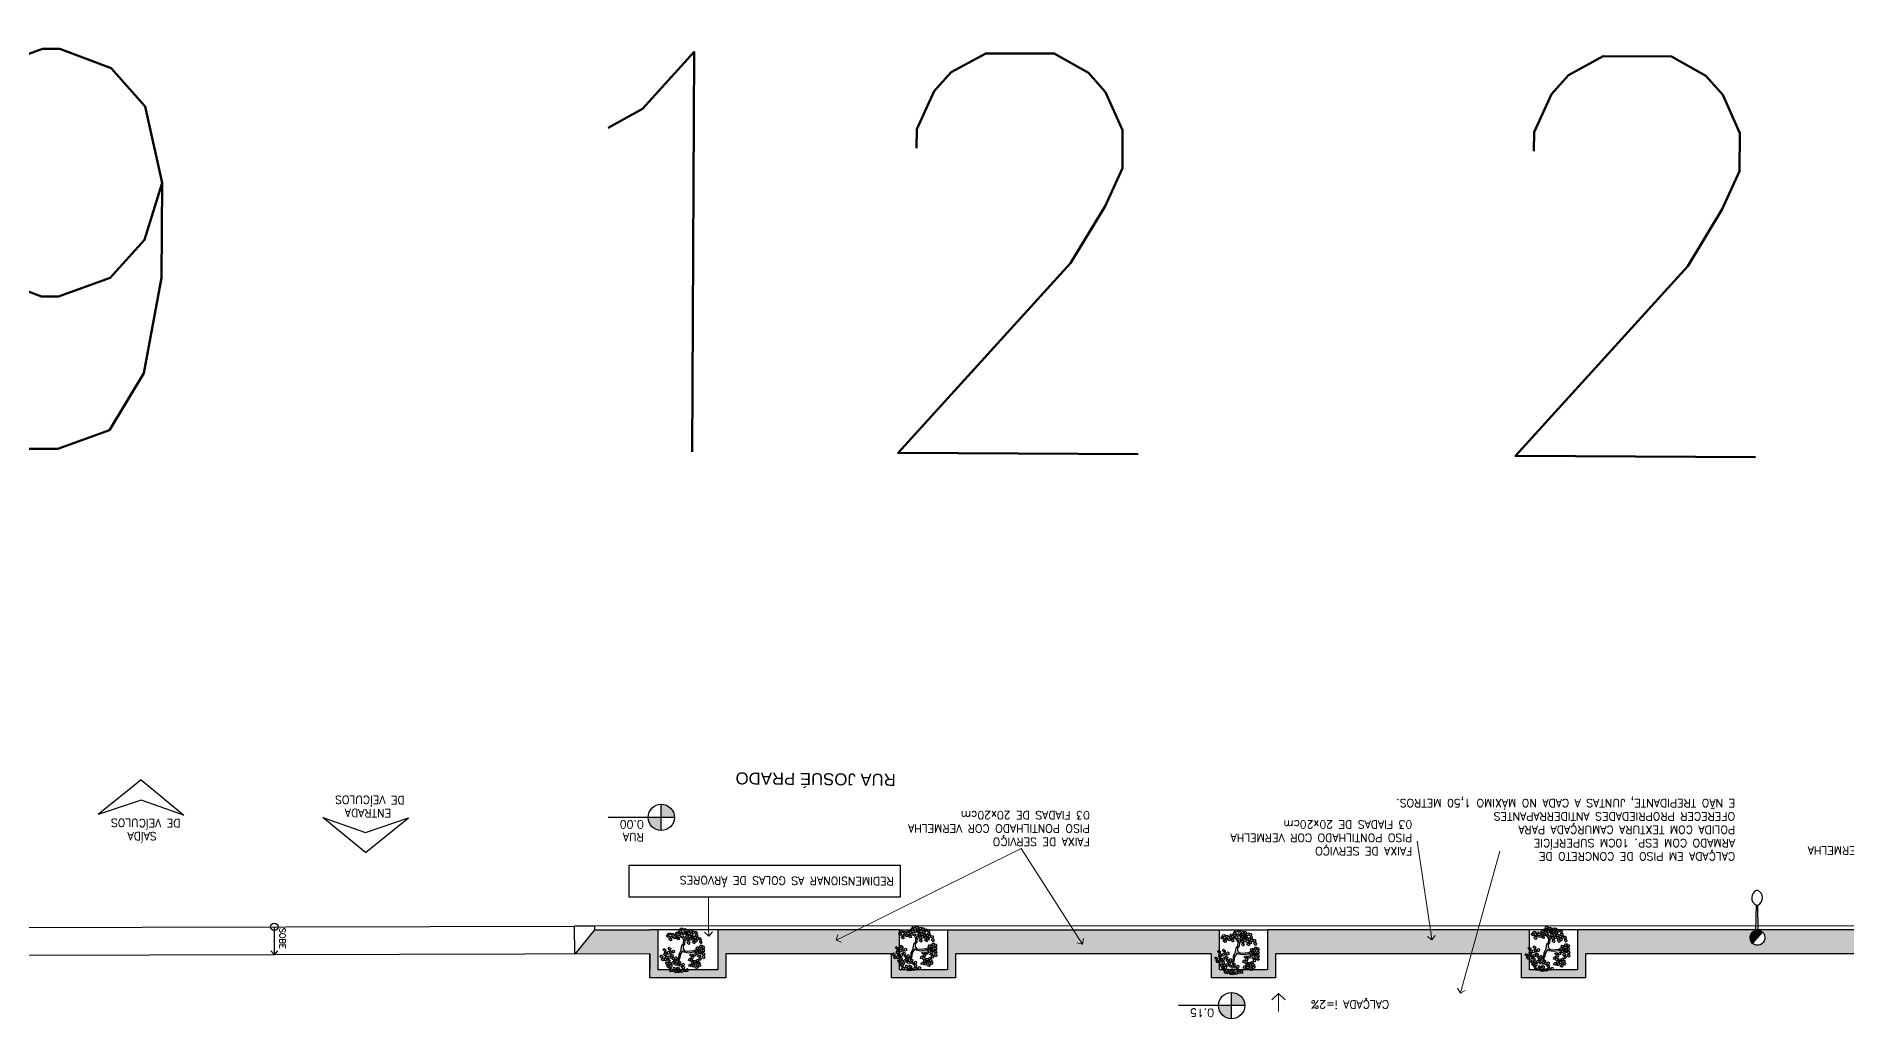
# Model space of a CAD drawing. Extents: x -1057 to 3416, y -340 to 4111.
# Drawn here: x 374.35 to 419.61, y -256.7 to -232.14 of the extents above; entities that cross this region are included whole.
import ezdxf

# ---------------------------------------------------------------- set-up
doc = ezdxf.new("R2010")
doc.units = 0
doc.header["$LTSCALE"] = 50
for name, pattern in [('CONTINU', [0]), ('DGN Style 1', [0.003115, 5.18318e-06, -0.00311]), ('HIDDEN', [9.525, 6.35, -3.175])]:
    doc.linetypes.add(name, pattern=pattern)
doc.layers.add('0.1', color=8, linetype='Continuous', lineweight=13)
doc.layers.add('Margem A3', color=8, linetype='DGN Style 1', lineweight=0)
for name, color, linetype in [('HAC', 1, 'Continuous'), ('luminaria', 10, 'Continuous'), ('medir projeto', 6, 'Continuous'), ('OK', 96, 'Continuous'), ('Poste de cimento', 7, 'Continuous')]:
    doc.layers.add(name, color=color, linetype=linetype)
doc.styles.add('60x100', font='romans.shx', dxfattribs={"height": 0.2})
doc.styles.add('80X50', font='romans.shx')
doc.styles.add('ROBERTO', font='swissek.ttf')
doc.styles.get("Standard").update_dxf_attribs({"font": 'romans.shx'})
pattern_1 = [(90.064457, (-47.94884, -453.22149), (-0.0549925784, -6.1866e-05), [0.03175, -0.0635]), (210.064457, (-47.94884, -453.22149), (0.027549867, -0.047594037), [0.03175, -0.0635]), (150.064457, (-47.948873, -453.18974), (-0.0274427115, -0.047655903), [0.03175, -0.0635])]

# ---------------------------------------------------------------- blocks, each defined once
blk = doc.blocks.new('poste concreto')
at = {"layer": 'Poste de cimento'}
h = blk.add_hatch(color=256, dxfattribs=at)
h.dxf.hatch_style = 1
h.paths.add_polyline_path([(364866.842, 7758015.357), (364866.767, 7758015.418), (364866.676, 7758015.455), (364866.578, 7758015.47), (364866.48, 7758015.455), (364866.39, 7758015.418), (364866.314, 7758015.357), (364866.254, 7758015.282), (364866.216, 7758015.191), (364866.201, 7758015.093), (364866.956, 7758015.093), (364866.94, 7758015.191), (364866.903, 7758015.282)])
for p, q in [((364866.815, 7758015.406), (364867.773, 7758016.191)), ((364866.886, 7758015.322), (364867.818, 7758016.138)), ((364866.201, 7758015.093), (364866.216, 7758015.191)), ((364866.216, 7758014.995), (364866.201, 7758015.093)), ((364866.956, 7758015.093), (364866.201, 7758015.093)), ((364866.216, 7758015.191), (364866.254, 7758015.282)), ((364866.254, 7758015.282), (364866.314, 7758015.357)), ((364866.314, 7758015.357), (364866.39, 7758015.418)), ((364866.39, 7758015.418), (364866.48, 7758015.455)), ((364866.48, 7758015.455), (364866.578, 7758015.47)), ((364866.578, 7758015.47), (364866.676, 7758015.455)), ((364866.676, 7758015.455), (364866.767, 7758015.418)), ((364866.767, 7758015.418), (364866.842, 7758015.357)), ((364866.842, 7758015.357), (364866.903, 7758015.282)), ((364866.903, 7758015.282), (364866.94, 7758015.191)), ((364866.94, 7758015.191), (364866.956, 7758015.093)), ((364866.956, 7758015.093), (364866.94, 7758014.995)), ((364866.254, 7758014.904), (364866.216, 7758014.995)), ((364866.314, 7758014.829), (364866.254, 7758014.904)), ((364866.39, 7758014.768), (364866.314, 7758014.829)), ((364866.48, 7758014.731), (364866.39, 7758014.768)), ((364866.578, 7758014.716), (364866.48, 7758014.731)), ((364866.676, 7758014.731), (364866.578, 7758014.716)), ((364866.767, 7758014.768), (364866.676, 7758014.731)), ((364866.842, 7758014.829), (364866.767, 7758014.768)), ((364866.903, 7758014.904), (364866.842, 7758014.829)), ((364866.94, 7758014.995), (364866.903, 7758014.904))]:
    blk.add_line(p, q, dxfattribs=at)
for centre, start, end in [((364868.17, 7758016.298), 60.73513, 195.09868), ((364867.989, 7758016.511), 245.39714, 19.76069)]:
    blk.add_arc(centre, 0.411, start, end, dxfattribs=at)
blk = doc.blocks.new('L', base_point=(1.368, 0.591))
at = {"color": 3, "lineweight": -2}
for p, q in [((1.275, 0.567), (1.306, 0.592)), ((1.288, 0.517), (1.275, 0.567)), ((1.281, 0.65), (1.312, 0.675)), ((1.294, 0.6), (1.281, 0.65)), ((1.317, 0.508), (1.288, 0.517)), ((1.322, 0.591), (1.294, 0.6)), ((1.306, 0.592), (1.336, 0.538)), ((1.312, 0.675), (1.342, 0.621)), ((1.336, 0.538), (1.317, 0.508)), ((1.342, 0.621), (1.322, 0.591)), ((1.337, 0.489), (1.356, 0.548)), ((1.376, 0.484), (1.337, 0.489)), ((1.356, 0.548), (1.391, 0.554)), ((1.404, 0.527), (1.376, 0.484)), ((1.391, 0.554), (1.404, 0.527))]:
    blk.add_line(p, q, dxfattribs=at)
blk = doc.blocks.new('Árvore-13')
at = {"color": 3}
for p, q in [((-0.8, 0.3), (-0.96, 0.41)), ((-0.8, 0.41), (-0.95, 0.5)), ((-0.36, 0.35), (-0.8, 0.41)), ((-0.37, 0.23), (-0.8, 0.3)), ((-0.13, 0.11), (-0.37, 0.23)), ((-0.07, 0.19), (-0.36, 0.35)), ((-0.07, -0.04), (-0.13, 0.11)), ((0.03, 0.07), (-0.07, 0.19)), ((0.03, 0.07), (0.32, 0.33)), ((0.12, -0.05), (0.28, 0.13)), ((0.28, 0.13), (0.42, 0.28)), ((0.32, 0.33), (0.41, 0.54)), ((0.41, 0.54), (0.48, 0.66)), ((0.42, 0.28), (0.5, 0.51)), ((0.48, 0.66), (0.57, 0.72)), ((0.5, 0.51), (0.63, 0.67)), ((0.57, 0.72), (0.61, 0.82)), ((0.63, 0.67), (0.78, 0.72)), ((-0.3, -0.39), (-0.42, -0.69)), ((-0.2, -0.45), (-0.31, -0.74)), ((-0.31, -0.74), (-0.24, -0.89)), ((-0.15, -0.3), (-0.3, -0.39)), ((-0.05, -0.38), (-0.2, -0.45)), ((-0.07, -0.04), (-0.15, -0.3)), ((0.12, -0.05), (-0.05, -0.38))]:
    blk.add_line(p, q, dxfattribs=at)
at = {"color": 3, "xscale": 3.048, "yscale": 3.048, "zscale": 3.048}
for p, rotation in [((-0.72, 1.45), 295.0165150851705), ((-0.49, 1.26), 295.0165150851705), ((-0.25, 1.14), 295.0165150851705), ((0.17, 1.45), 190.1248425347958), ((0.58, 1.4), 190.1248425347958), ((0.85, 1.34), 190.1248425347958), ((1.21, 1.15), 190.1248425347958), ((-1.44, 0.37), 347.8021081598379), ((-1.3, 0.88), 347.8021081598379), ((-1.13, 0.41), 347.8021081598379), ((-0.93, 0.96), 295.0165150851705), ((-0.85, 0.46), 295.0165150851705), ((-0.35, 0.69), 295.0165150851705), ((0.35, 0.95), 190.1248425347958), ((0.68, 0.78), 190.1248425347958), ((0.76, 0.27), 190.1248425347958), ((0.8, -0.3), 190.1248425347958), ((1.12, 0.57), 190.1248425347958), ((1.2, -0.32), 190.1248425347958), ((1.25, 0.04), 190.1248425347958), ((1.32, 0.75), 190.1248425347958), ((1.58, 0.11), 190.1248425347958), ((-0.45, -1.4), 66.16076666471405), ((-0.1, -0.9), 66.16076666471405), ((-0.02, -1.19), 66.16076666471405), ((0.5, -1), 66.16076666471405), ((0.62, -1.32), 66.16076666471405)]:
    blk.add_blockref('L', p, dxfattribs=dict(at, rotation=rotation))
for p in [(-1.39, -0.31), (-1.23, -0.88), (-1.05, -0.53), (-0.87, -1.13), (-0.85, -0.45), (-0.67, -1.02), (-0.45, -1.04), (-0.44, -0.54)]:
    blk.add_blockref('L', p, dxfattribs=at)
blk = doc.blocks.new('_Open90')
at = {"color": 0, "linetype": 'ByBlock', "lineweight": -2}
for p, q in [((0, 0), (-1, 0)), ((-0.5, 0.5), (0, 0)), ((0, 0), (-0.5, -0.5))]:
    blk.add_line(p, q, dxfattribs=at)

msp = doc.modelspace()

# ---------------------------------------------------------------- hatches: boundary and pattern name
at = {"layer": 'HAC'}
h = msp.add_hatch(dxfattribs=at)
h.set_pattern_fill('HEX', color=256, scale=0.01, angle=90.0645, style=0)
h.set_pattern_definition(pattern_1)
h.paths.add_polyline_path([(410.388, -254.478), (405.128, -254.478), (405.128, -255.479), (403.928, -255.479), (403.928, -254.478), (397.128, -254.478), (397.128, -255.478), (395.928, -255.478), (395.928, -254.478), (391.391, -254.478), (391.391, -255.478), (389.891, -255.478), (389.891, -254.478), (389.653, -254.478), (388.311, -254.484), (387.815, -255.085), (389.691, -255.078), (389.691, -255.478), (389.691, -255.678), (391.591, -255.678), (391.591, -255.078), (395.728, -255.078), (395.728, -255.678), (397.328, -255.678), (397.328, -255.078), (403.728, -255.078), (403.728, -255.679), (405.328, -255.679), (405.328, -255.078), (410.222, -255.078)])
h = msp.add_hatch(dxfattribs=at)
h.set_pattern_fill('HEX', color=256, scale=0.01, angle=90.0645, style=0)
h.set_pattern_definition(pattern_1)
edge = h.paths.add_edge_path()
edge.add_line((421.371, -254.478), (417.388, -254.478))
edge.add_line((417.388, -254.478), (417.388, -254.492))
edge.add_line((417.388, -254.492), (417.409, -254.493))
edge.add_line((417.409, -254.493), (417.455, -254.508))
edge.add_line((417.455, -254.508), (417.498, -254.534))
edge.add_line((417.498, -254.534), (417.53, -254.572))
edge.add_line((417.53, -254.572), (417.552, -254.616))
edge.add_line((417.552, -254.616), (417.561, -254.663))
edge.add_line((417.561, -254.663), (417.56, -254.712))
edge.add_line((417.56, -254.712), (417.544, -254.758))
edge.add_line((417.544, -254.758), (417.518, -254.8))
edge.add_line((417.518, -254.8), (417.481, -254.833))
edge.add_line((417.481, -254.833), (417.437, -254.855))
edge.add_line((417.437, -254.855), (417.389, -254.864))
edge.add_line((417.389, -254.864), (417.341, -254.862))
edge.add_line((417.341, -254.862), (417.294, -254.847))
edge.add_line((417.294, -254.847), (417.252, -254.821))
edge.add_line((417.252, -254.821), (417.22, -254.784))
edge.add_line((417.22, -254.784), (417.198, -254.74))
edge.add_line((417.198, -254.74), (417.189, -254.692))
edge.add_line((417.189, -254.692), (417.19, -254.644))
edge.add_line((417.19, -254.644), (417.205, -254.597))
edge.add_line((417.205, -254.597), (417.232, -254.555))
edge.add_line((417.232, -254.555), (417.269, -254.523))
edge.add_line((417.269, -254.523), (417.333, -254.49))
edge.add_line((417.333, -254.49), (417.333, -254.478))
edge.add_line((417.333, -254.478), (412.878, -254.478))
edge.add_line((412.878, -254.478), (412.878, -255.478))
edge.add_line((412.878, -255.478), (411.678, -255.478))
edge.add_line((411.678, -255.478), (411.678, -254.478))
edge.add_line((411.678, -254.478), (410.388, -254.478))
edge.add_line((410.388, -254.478), (410.222, -255.078))
edge.add_line((410.222, -255.078), (411.478, -255.078))
edge.add_line((411.478, -255.078), (411.478, -255.678))
edge.add_line((411.478, -255.678), (413.078, -255.678))
edge.add_line((413.078, -255.678), (413.078, -255.078))
edge.add_line((413.078, -255.078), (421.728, -255.078))
edge.add_line((421.728, -255.078), (421.728, -255.678))
edge.add_line((421.728, -255.678), (423.328, -255.678))
edge.add_line((423.328, -255.678), (423.328, -255.078))
edge.add_line((423.328, -255.078), (428.457, -255.078))
edge.add_arc((428.468, -258.275), 3.197, 81.1092, 90.1888, ccw=False)
edge.add_line((428.962, -255.116), (428.963, -254.511))
edge.add_arc((428.468, -258.275), 3.797, 82.5003, 90.1732)
edge.add_line((428.456, -254.478), (423.646, -254.478))
edge.add_line((423.646, -254.478), (423.587, -254.478))
edge.add_line((423.587, -254.478), (421.469, -254.478))
edge.add_line((421.469, -254.478), (421.371, -254.478))
h.paths.add_polyline_path([(421.928, -254.478), (423.128, -254.478), (423.128, -255.478), (421.928, -255.478)], flags=16)
at = {"layer": 'medir projeto', "linetype": 'CONTINU', "lineweight": -2}
h = msp.add_hatch(color=7, dxfattribs=at)
h.dxf.hatch_style = 1
h.paths.add_polyline_path([(389.647, -251.669, 0.414214), (389.976, -251.998), (389.976, -251.669)])
h.paths.add_polyline_path([(389.976, -251.669), (390.305, -251.669, 0.414214), (389.976, -251.341)])
h = msp.add_hatch(color=7, dxfattribs=at)
h.dxf.hatch_style = 1
h.paths.add_polyline_path([(403.902, -256.375, 0.414214), (404.231, -256.704), (404.231, -256.375)])
h.paths.add_polyline_path([(404.231, -256.375), (404.56, -256.375, 0.414214), (404.231, -256.047)])

# ---------------------------------------------------------------- linework, layer by layer
at = {"layer": '0.1', "color": 8, "linetype": 'CONTINU', "lineweight": -2}
for p, q in [((376.977, -250.734), (375.905, -251.6)), ((376.977, -250.734), (378.041, -251.61)), ((376.975, -251.237), (375.905, -251.6)), ((378.041, -251.61), (376.975, -251.237)), ((382.585, -252.545), (381.521, -251.669)), ((381.521, -251.669), (382.587, -252.043)), ((382.585, -252.545), (383.657, -251.68)), ((382.587, -252.043), (383.657, -251.68))]:
    msp.add_line(p, q, dxfattribs=at)
at = {"layer": '0.1', "color": 8}
msp.add_line((387.814, -255.083), (387.813, -255.085), dxfattribs=at)
at = {"layer": '0.1', "color": 7}
for p, q in [((405.401, -256.068), (405.233, -256.233)), ((405.401, -256.519), (405.401, -256.068)), ((405.401, -256.068), (405.569, -256.233))]:
    msp.add_line(p, q, dxfattribs=at)
for points in [[(394.526, -254.652), (398.971, -252.445)], [(400.392, -254.669), (398.971, -252.445)], [(409.208, -254.536), (408.869, -252.265)], [(410.003, -255.87), (410.932, -252.512)], [(391.16, -254.435), (391.154, -253.66)]]:
    msp.add_lwpolyline(points, dxfattribs=at)
at = {"layer": 'Margem A3', "color": 7, "linetype": 'CONTINU', "lineweight": -2}
for p, q in [((370.917, -254.43), (387.811, -254.385)), ((380.305, -255.104), (380.305, -254.405)), ((387.813, -255.085), (387.811, -254.385)), ((388.311, -254.385), (387.811, -254.385)), ((388.311, -254.484), (387.813, -255.085)), ((428.456, -254.378), (388.311, -254.385)), ((388.311, -254.384), (388.311, -254.484)), ((388.311, -254.484), (389.691, -254.478)), ((395.928, -254.478), (389.69, -254.478)), ((391.391, -254.478), (391.391, -255.478)), ((423.128, -254.478), (405.128, -254.478)), ((380.305, -255.104), (380.221, -255.004)), ((380.305, -255.104), (380.389, -255.004)), ((395.728, -255.078), (391.591, -255.078)), ((397.128, -255.078), (397.128, -255.078)), ((403.728, -255.078), (397.328, -255.078)), ((405.128, -255.078), (405.128, -255.078)), ((411.478, -255.078), (405.328, -255.078)), ((412.878, -255.078), (412.878, -255.078)), ((421.728, -255.078), (413.078, -255.078)), ((391.391, -255.478), (389.891, -255.478))]:
    msp.add_line(p, q, dxfattribs=at)
for points in [[(397.128, -254.478), (397.128, -255.478), (395.928, -255.478), (395.928, -254.478), (405.128, -254.478)], [(405.128, -254.478), (405.128, -255.479), (403.928, -255.479), (403.928, -254.478)], [(412.878, -254.478), (412.878, -255.478), (411.678, -255.478), (411.678, -254.478)], [(391.591, -255.078), (391.591, -255.678), (389.691, -255.678), (389.691, -255.078), (370.919, -255.13)], [(397.328, -255.078), (397.328, -255.678), (395.728, -255.678), (395.728, -255.078)], [(405.328, -255.078), (405.328, -255.679), (403.728, -255.679), (403.728, -255.078)], [(413.078, -255.078), (413.078, -255.678), (411.478, -255.678), (411.478, -255.078)]]:
    msp.add_lwpolyline(points, dxfattribs=at)
msp.add_circle((380.305, -254.405), 0.0939, dxfattribs=at)
at = {"layer": 'medir projeto', "color": 7, "linetype": 'CONTINU', "lineweight": -2}
for p, q in [((389.976, -251.998), (389.976, -251.341)), ((390.305, -251.669), (388.651, -251.669)), ((390.305, -251.669), (389.647, -251.669)), ((389.891, -254.478), (389.891, -255.478)), ((389.691, -255.078), (389.691, -255.478)), ((404.231, -256.704), (404.231, -256.047)), ((404.56, -256.375), (402.906, -256.375)), ((404.56, -256.375), (403.902, -256.375))]:
    msp.add_line(p, q, dxfattribs=at)
msp.add_lwpolyline([(395.95, -253.66), (389.174, -253.66), (389.174, -252.867), (395.95, -252.867)], close=True, dxfattribs=at)
for centre in [(389.976, -251.669), (404.231, -256.375)]:
    msp.add_circle(centre, 0.329, dxfattribs=at)

# ---------------------------------------------------------------- block references
at = {"layer": '0.1', "color": 7}
for p, xscale, yscale, zscale, rotation in [((391.161, -254.635), 0.1999999999999999, 0.1999999999999999, 0.1999999999999999, 270.4442705303845), ((394.347, -254.741), 0.2, 0.2, 0.2, 206.4019794112068), ((400.5, -254.837), 0.2, 0.2, 0.2, 302.5685667305348), ((409.238, -254.734), 0.2000000000000001, 0.2000000000000001, 0.2000000000000001, 278.5042842594557), ((409.949, -256.063), 0.2, 0.2, 0.2, 254.5345720498127)]:
    msp.add_blockref('_Open90', p, dxfattribs=dict(at, xscale=xscale, yscale=yscale, zscale=zscale, rotation=rotation))
at = {"layer": 'luminaria', "xscale": 0.4999999999999998, "yscale": 0.4999999999999998, "zscale": 0.4999999999999998, "rotation": 49.45314921692707}
msp.add_blockref('poste concreto', (2829382.568, -2660506.055), dxfattribs=at)
at = {"layer": 'OK', "color": 3, "linetype": 'HIDDEN', "xscale": 0.3107660917594164, "yscale": 0.3107660917594164, "zscale": 0.3107660917594164, "rotation": 196.6362105508731}
for p in [(390.511, -254.982), (396.315, -254.931), (412.131, -254.945), (404.37, -255.028)]:
    msp.add_blockref('Árvore-13', p, dxfattribs=at)

# ---------------------------------------------------------------- texts
at = {"layer": '0.1', "color": 7}
for s, height, rotation, style, p in [('RUA JOSUÉ PRADO', 0.3, 179.4423, 'ROBERTO', (395.839, -250.582)), ('0.00', 0.2, 179.7175, '80X50', (389.539, -251.747)), ('RUA', 0.2, 179.7175, '80X50', (389.539, -252.062)), ('REDIMENSIONAR AS GOLAS DE ÁRVORES', 0.2, 179.7175, '80X50', (395.788, -253.165)), ('0.15', 0.2, 179.7175, '80X50', (403.794, -256.453)), ('CALÇADA i=2%%%', 0.2, 180, '80X50', (408.168, -256.245))]:
    msp.add_text(s, height=height, rotation=rotation, dxfattribs=dict(at, style=style)).set_placement(p)
for s, p in [('DE VEÍCULOS ', (383.563, -251.137)), ('ENTRADA', (383.224, -251.464)), ('DE VEÍCULOS ', (377.96, -251.715)), ('SAÍDA', (377.364, -252.04))]:
    msp.add_text(s, height=0.2, rotation=179.7175, dxfattribs=at).set_placement(p)
at = {"layer": '0.1', "color": 7, "char_height": 0.2, "attachment_point": 1, "rotation": 180, "style": '60x100'}
for s, insert in [('CALÇADA EM PISO DE CONCRETO DE \\PARMADO COM ESP. 10CM SUPERFÍCIE \\PPOLIDA COM TEXTURA CAMURÇADA PARA\\POFERECER PROPRIEDADES ANTIDERRAPANTES\\PE NÃO TREPIDANTE, JUNTAS A CADA NO MÁXIMO 1,50 METROS.', (416.814, -252.744)), ('FAIXA DE SERVIÇO\\PPISO PONTILHADO COR VERMELHA \\P03 FIADAS DE 20x20cm', (400.687, -252.383)), ('FAIXA DE SERVIÇO\\PPISO PONTILHADO COR VERMELHA \\P03 FIADAS DE 20x20cm', (408.746, -252.614)), ('FAIXA DE SERVIÇO\\PPISO PONTILHADO COR VERMELHA \\P03 FIADAS DE 20x20cm', (423.173, -252.933))]:
    msp.add_mtext(s, dxfattribs=dict(at, insert=insert))
at = {"layer": 'Margem A3', "color": 7, "linetype": 'CONTINU', "lineweight": -2}
for s, height, rotation, p in [('backup 19 12 2023', 10, 359.7233, (307.609, -242.133)), ('SOBE', 0.15, 270.2825, (380.433, -254.428))]:
    msp.add_text(s, height=height, rotation=rotation, dxfattribs=at).set_placement(p)

doc.saveas('drawing.dxf')
